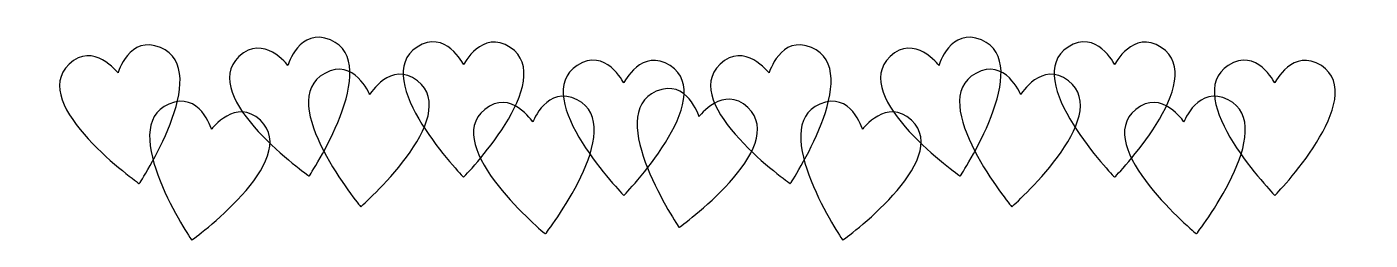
# Model space of a CAD drawing. Header units: centimetres. Extents: x -12 to 12, y 0.3 to 4.1.
import ezdxf

# ---------------------------------------------------------------- set-up
doc = ezdxf.new("R2010")
doc.units = ezdxf.units.CM
doc.header["$MEASUREMENT"] = 0
doc.layers.add('Camada 1', color=7, linetype='Continuous')

msp = doc.modelspace()

# ---------------------------------------------------------------- linework, layer by layer
at = {"layer": 'Camada 1'}
for points in [[(-6.96656, 1.43539), (-6.96656, 1.43539), (-8.97596, 2.85356), (-8.22214, 3.57336), (-8.22214, 3.57336), (-7.78735, 3.98857), (-7.34629, 3.41569), (-7.34629, 3.41569), (-7.34629, 3.41569), (-7.34629, 3.41569), (-7.14187, 4.1057), (-6.58516, 3.8704), (-6.58516, 3.8704), (-5.62007, 3.46247), (-6.96656, 1.43539), (-6.96656, 1.43539)], [(4.67482, 1.43539), (4.67482, 1.43539), (2.66542, 2.85356), (3.41927, 3.57336), (3.41927, 3.57336), (3.85406, 3.98857), (4.29509, 3.41569), (4.29509, 3.41569), (4.29509, 3.41569), (4.29509, 3.41569), (4.49951, 4.1057), (5.05622, 3.8704), (5.05622, 3.8704), (6.02131, 3.46247), (4.67482, 1.43539), (4.67482, 1.43539)], [(-10.00522, 1.29979), (-10.00522, 1.29979), (-12.01462, 2.71796), (-11.2608, 3.43776), (-11.2608, 3.43776), (-10.82598, 3.85297), (-10.38495, 3.28009), (-10.38495, 3.28009), (-10.38495, 3.28009), (-10.38495, 3.28009), (-10.18053, 3.9701), (-9.62385, 3.7348), (-9.62385, 3.7348), (-8.65875, 3.32687), (-10.00522, 1.29979), (-10.00522, 1.29979)], [(-4.20584, 1.41393), (-4.20584, 1.41393), (-5.91338, 3.17399), (-5.03706, 3.74388), (-5.03706, 3.74388), (-4.5316, 4.0726), (-4.20608, 3.42918), (-4.20608, 3.42918), (-4.20608, 3.42918), (-4.20608, 3.42918), (-3.87527, 4.06995), (-3.37251, 3.73718), (-3.37251, 3.73718), (-2.50095, 3.16032), (-4.20584, 1.41393), (-4.20584, 1.41393)], [(1.63616, 1.29979), (1.63616, 1.29979), (-0.37324, 2.71796), (0.38061, 3.43776), (0.38061, 3.43776), (0.8154, 3.85297), (1.25646, 3.28009), (1.25646, 3.28009), (1.25646, 3.28009), (1.25646, 3.28009), (1.46088, 3.9701), (2.01756, 3.7348), (2.01756, 3.7348), (2.98265, 3.32687), (1.63616, 1.29979), (1.63616, 1.29979)], [(7.43553, 1.41393), (7.43553, 1.41393), (5.72799, 3.17399), (6.60431, 3.74388), (6.60431, 3.74388), (7.10977, 4.0726), (7.43529, 3.42918), (7.43529, 3.42918), (7.43529, 3.42918), (7.43529, 3.42918), (7.76613, 4.06995), (8.26886, 3.73718), (8.26886, 3.73718), (9.14043, 3.16032), (7.43553, 1.41393), (7.43553, 1.41393)], [(-1.34035, 1.08715), (-1.34035, 1.08715), (-3.04988, 2.84536), (-2.17418, 3.41617), (-2.17418, 3.41617), (-1.66909, 3.74544), (-1.34286, 3.1024), (-1.34286, 3.1024), (-1.34286, 3.1024), (-1.34286, 3.1024), (-1.01277, 3.74351), (-0.50963, 3.41133), (-0.50963, 3.41133), (0.36259, 2.83541), (-1.34035, 1.08715), (-1.34035, 1.08715)], [(10.30105, 1.08715), (10.30105, 1.08715), (8.59152, 2.84536), (9.46722, 3.41617), (9.46722, 3.41617), (9.97231, 3.74544), (10.29854, 3.1024), (10.29854, 3.1024), (10.29854, 3.1024), (10.29854, 3.1024), (10.62863, 3.74351), (11.13174, 3.41133), (11.13174, 3.41133), (12.00396, 2.83541), (10.30105, 1.08715), (10.30105, 1.08715)], [(-6.04512, 0.88638), (-6.04512, 0.88638), (-7.60809, 2.77207), (-6.68927, 3.27297), (-6.68927, 3.27297), (-6.15931, 3.56192), (-5.88576, 2.89552), (-5.88576, 2.89552), (-5.88576, 2.89552), (-5.88576, 2.89552), (-5.50521, 3.50896), (-5.03034, 3.13867), (-5.03034, 3.13867), (-4.20711, 2.49671), (-6.04512, 0.88638), (-6.04512, 0.88638)], [(5.59628, 0.88638), (5.59628, 0.88638), (4.03331, 2.77207), (4.9521, 3.27297), (4.9521, 3.27297), (5.48206, 3.56192), (5.75561, 2.89552), (5.75561, 2.89552), (5.75561, 2.89552), (5.75561, 2.89552), (6.13619, 3.50896), (6.61103, 3.13867), (6.61103, 3.13867), (7.43426, 2.49671), (5.59628, 0.88638), (5.59628, 0.88638)], [(-0.35155, 0.51596), (-0.35155, 0.51596), (-1.72339, 2.54058), (-0.75999, 2.95238), (-0.75999, 2.95238), (-0.20431, 3.18992), (0.00302, 2.50076), (0.00302, 2.50076), (0.00302, 2.50076), (0.00302, 2.50076), (0.44167, 3.07541), (0.87821, 2.66197), (0.87821, 2.66197), (1.63505, 1.94524), (-0.35155, 0.51596), (-0.35155, 0.51596)], [(-9.06804, 0.28803), (-9.06804, 0.28803), (-10.43988, 2.31265), (-9.47645, 2.72445), (-9.47645, 2.72445), (-8.92075, 2.96199), (-8.71344, 2.27283), (-8.71344, 2.27283), (-8.71344, 2.27283), (-8.71344, 2.27283), (-8.27481, 2.84748), (-7.83825, 2.43404), (-7.83825, 2.43404), (-7.08147, 1.71728), (-9.06804, 0.28803), (-9.06804, 0.28803)], [(-2.74243, 0.40031), (-2.74243, 0.40031), (-4.63611, 1.96511), (-3.8287, 2.62625), (-3.8287, 2.62625), (-3.36301, 3.00762), (-2.96764, 2.40331), (-2.96764, 2.40331), (-2.96764, 2.40331), (-2.96764, 2.40331), (-2.71036, 3.07596), (-2.17352, 2.79958), (-2.17352, 2.79958), (-1.24283, 2.32048), (-2.74243, 0.40031), (-2.74243, 0.40031)], [(2.57334, 0.28803), (2.57334, 0.28803), (1.2015, 2.31265), (2.1649, 2.72445), (2.1649, 2.72445), (2.72058, 2.96199), (2.92791, 2.27283), (2.92791, 2.27283), (2.92791, 2.27283), (2.92791, 2.27283), (3.36656, 2.84748), (3.8031, 2.43404), (3.8031, 2.43404), (4.55994, 1.71728), (2.57334, 0.28803), (2.57334, 0.28803)], [(8.89897, 0.40031), (8.89897, 0.40031), (7.00527, 1.96511), (7.8127, 2.62625), (7.8127, 2.62625), (8.27842, 3.00762), (8.67376, 2.40331), (8.67376, 2.40331), (8.67376, 2.40331), (8.67376, 2.40331), (8.93104, 3.07596), (9.46791, 2.79958), (9.46791, 2.79958), (10.39857, 2.32048), (8.89897, 0.40031), (8.89897, 0.40031)]]:
    msp.add_open_spline(points, degree=3, knots=[0, 0, 0, 0, 0.2, 0.2, 0.2, 0.2, 0.4, 0.4, 0.4, 0.4, 0.6, 0.6, 0.6, 0.6, 1, 1, 1, 1], dxfattribs=at)

doc.saveas('drawing.dxf')
